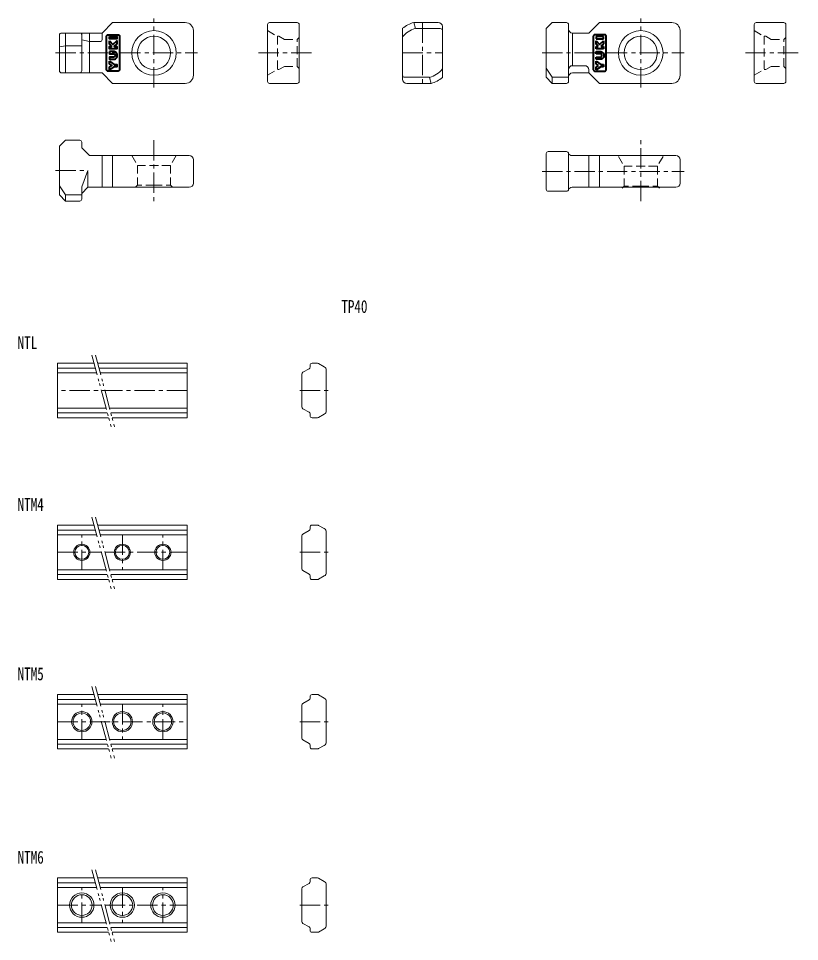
# Model space of a CAD drawing. Units: millimetres on the paper. Extents: x -598 to 1503, y -396 to 443.
# Drawn here: x 135.9 to 328.5, y 25.5 to 253 of the extents above; entities that cross this region are included whole.
import ezdxf
from ezdxf.enums import TextEntityAlignment as Align

# ---------------------------------------------------------------- set-up
doc = ezdxf.new("R2010")
doc.units = ezdxf.units.MM
for name, pattern in [('CHAIN1', [8, 5, -1, 1, -1]), ('DASHED2', [3, 2, -1]), ('DOUBLE_CHAIN1', [8.8, 5, -1, 0.6, -0.6, 0.6, -1])]:
    doc.linetypes.add(name, pattern=pattern)
doc.layers.add('0-0', color=7, linetype='Continuous', lineweight=18)
doc.layers.add('0-1', color=4, linetype='CHAIN1', lineweight=18)
doc.styles.add('ＭＳ ゴシック', font='')
doc.styles.get('ＭＳ ゴシック').set_extended_font_data('MS Gothic')

msp = doc.modelspace()

# ---------------------------------------------------------------- linework, layer by layer
at = {"layer": '0-0'}
for p, q in [((197.295, 237.5), (197.295, 251.5)), ((204.595, 252), (197.795, 252)), ((205.095, 237.5), (205.095, 251.5)), ((230.6, 238), (230.6, 250.569)), ((239.9, 250.5), (233.782, 250.5)), ((240.4, 251), (240.4, 238.431)), ((267.503, 252), (266.003, 250.5)), ((266.003, 250.5), (266.003, 238.5)), ((271.003, 252), (267.503, 252)), ((271.503, 237.5), (271.503, 251.5)), ((279.103, 252), (276.503, 249.4)), ((297.003, 252), (279.103, 252)), ((317.295, 237.5), (317.295, 251.5)), ((324.595, 252), (317.795, 252)), ((325.095, 237.5), (325.095, 251.5)), ((146.003, 240.1), (146.003, 248.9)), ((147.503, 249.4), (147.503, 239.6)), ((151.503, 240.1), (151.503, 249.4)), ((153.403, 239.6), (153.403, 249.195)), ((156.503, 247.787), (156.503, 249.4)), ((179.003, 250), (179.003, 239)), ((272.503, 249.4), (272.503, 241.365)), ((276.503, 249.4), (272.503, 249.4)), ((299.003, 239), (299.003, 250)), ((272.503, 241.365), (275.492, 241.365)), ((267.503, 238.506), (266.003, 240.727)), ((276.503, 239.6), (272.503, 239.6)), ((276.492, 240.365), (276.492, 239.6)), ((276.503, 239.6), (279.103, 237)), ((204.595, 237), (197.795, 237)), ((231.1, 238.5), (237.214, 238.5)), ((231.6, 237), (237.642, 237)), ((237.642, 237), (237.227, 238.454)), ((266.003, 238.5), (267.503, 237)), ((267.503, 238.506), (271.482, 238.506)), ((267.503, 237), (267.503, 238.506)), ((271.003, 237), (267.503, 237)), ((279.103, 237), (297.003, 237)), ((324.595, 237), (317.795, 237)), ((156.503, 219.2), (156.503, 211.4)), ((159.103, 211.41), (159.103, 219.201)), ((266.003, 219.7), (266.003, 210.9)), ((271.003, 220.2), (266.503, 220.2)), ((271.503, 210.9), (271.503, 219.7)), ((298.003, 219.2), (272.417, 219.2)), ((276.503, 211.4), (276.503, 219.2)), ((279.103, 219.201), (279.103, 211.41)), ((179.003, 218.2), (179.003, 212.4)), ((299.003, 218.2), (299.003, 212.4)), ((153.003, 211.4), (153.003, 215.312)), ((147.503, 209.506), (147.503, 208)), ((266.503, 210.4), (271.003, 210.4)), ((298.003, 211.4), (272.417, 211.4)), ((154.526, 168.023), (145.5, 168.023)), ((145.5, 168.023), (145.5, 154.623)), ((145.5, 166.823), (154.848, 166.823)), ((177.5, 168.023), (155.396, 168.023)), ((155.718, 166.823), (177.5, 166.823)), ((177.5, 154.623), (177.5, 168.023)), ((206.029, 165.812), (207.529, 166.678)), ((207.779, 167.111), (207.779, 167.523)), ((208.279, 168.023), (209.645, 168.023)), ((209.895, 167.956), (211.279, 167.156)), ((211.779, 166.29), (211.779, 156.355)), ((155.157, 165.668), (145.5, 165.668)), ((177.5, 165.668), (156.027, 165.668)), ((205.779, 157.266), (205.779, 165.379)), ((157.486, 156.977), (145.5, 156.977)), ((177.5, 156.977), (158.356, 156.977)), ((145.5, 155.823), (157.795, 155.823)), ((158.665, 155.823), (177.5, 155.823)), ((207.529, 155.967), (206.029, 156.833)), ((207.779, 155.123), (207.779, 155.534)), ((211.279, 155.489), (209.895, 154.69)), ((145.5, 154.623), (158.117, 154.623)), ((158.987, 154.623), (177.5, 154.623)), ((209.645, 154.623), (208.279, 154.623)), ((154.526, 128.141), (145.5, 128.141)), ((145.5, 128.141), (145.5, 114.741)), ((177.5, 128.141), (155.396, 128.141)), ((177.5, 114.741), (177.5, 128.141)), ((207.779, 127.23), (207.779, 127.641)), ((208.279, 128.141), (209.645, 128.141)), ((209.895, 128.074), (211.279, 127.275)), ((145.5, 126.941), (154.848, 126.941)), ((155.157, 125.787), (145.5, 125.787)), ((155.718, 126.941), (177.5, 126.941)), ((177.5, 125.787), (156.027, 125.787)), ((205.779, 117.385), (205.779, 125.498)), ((206.029, 125.931), (207.529, 126.797)), ((211.779, 126.409), (211.779, 116.473)), ((157.486, 117.096), (145.5, 117.096)), ((177.5, 117.096), (158.356, 117.096)), ((207.529, 116.086), (206.029, 116.952)), ((145.5, 115.941), (157.795, 115.941)), ((145.5, 114.741), (158.117, 114.741)), ((158.665, 115.941), (177.5, 115.941)), ((158.987, 114.741), (177.5, 114.741)), ((207.779, 115.241), (207.779, 115.653)), ((209.645, 114.741), (208.279, 114.741)), ((211.279, 115.607), (209.895, 114.808)), ((145.5, 86.399), (145.5, 72.999)), ((154.526, 86.399), (145.5, 86.399)), ((145.5, 85.199), (154.848, 85.199)), ((177.5, 86.399), (155.396, 86.399)), ((155.718, 85.199), (177.5, 85.199)), ((177.5, 72.999), (177.5, 86.399)), ((206.029, 84.188), (207.529, 85.054)), ((207.779, 85.487), (207.779, 85.899)), ((208.279, 86.399), (209.645, 86.399)), ((209.895, 86.332), (211.279, 85.533)), ((211.779, 84.667), (211.779, 74.731)), ((155.157, 84.044), (145.5, 84.044)), ((177.5, 84.044), (156.027, 84.044)), ((205.779, 75.642), (205.779, 83.755)), ((157.486, 75.354), (145.5, 75.354)), ((177.5, 75.354), (158.356, 75.354)), ((207.529, 74.343), (206.029, 75.209)), ((145.5, 74.199), (157.795, 74.199)), ((145.5, 72.999), (158.117, 72.999)), ((158.665, 74.199), (177.5, 74.199)), ((158.987, 72.999), (177.5, 72.999)), ((207.779, 73.499), (207.779, 73.91)), ((209.645, 72.999), (208.279, 72.999)), ((211.279, 73.865), (209.895, 73.066)), ((145.5, 41.2), (145.5, 27.8)), ((154.526, 41.2), (145.5, 41.2)), ((177.5, 41.2), (155.396, 41.2)), ((177.5, 27.8), (177.5, 41.2)), ((208.279, 41.2), (209.645, 41.2)), ((209.895, 41.133), (211.279, 40.334)), ((145.5, 40), (154.848, 40)), ((155.157, 38.845), (145.5, 38.845)), ((155.718, 40), (177.5, 40)), ((177.5, 38.845), (156.027, 38.845)), ((206.029, 38.99), (207.529, 39.856)), ((207.779, 40.289), (207.779, 40.7)), ((211.779, 39.468), (211.779, 29.532)), ((205.779, 30.443), (205.779, 38.557)), ((157.486, 30.155), (145.5, 30.155)), ((177.5, 30.155), (158.356, 30.155)), ((207.529, 29.144), (206.029, 30.01)), ((145.5, 29), (157.795, 29)), ((145.5, 27.8), (158.117, 27.8)), ((158.665, 29), (177.5, 29)), ((158.987, 27.8), (177.5, 27.8)), ((207.779, 28.3), (207.779, 28.711)), ((209.645, 27.8), (208.279, 27.8)), ((211.279, 28.666), (209.895, 27.867))]:
    msp.add_line(p, q, dxfattribs=at)
at = {"layer": '0-0', "lineweight": 40}
for p, q in [((157.615, 240.45), (157.615, 248.55)), ((158.015, 249), (160.415, 249)), ((160.815, 248.55), (160.815, 240.45)), ((277.621, 248.628), (277.615, 248.55)), ((277.615, 248.55), (277.615, 240.45)), ((277.639, 248.704), (277.621, 248.628)), ((277.668, 248.775), (277.639, 248.704)), ((277.708, 248.839), (277.668, 248.775)), ((277.758, 248.895), (277.708, 248.839)), ((277.815, 248.94), (277.758, 248.895)), ((277.878, 248.973), (277.815, 248.94)), ((277.945, 248.993), (277.878, 248.973)), ((278.015, 249), (277.945, 248.993)), ((280.415, 249), (278.015, 249)), ((278.351, 248.535), (278.351, 247.99)), ((280.149, 248.535), (278.351, 248.535)), ((278.351, 247.99), (280.149, 247.99)), ((280.149, 247.99), (280.149, 248.535)), ((280.484, 248.993), (280.415, 249)), ((280.552, 248.973), (280.484, 248.993)), ((280.615, 248.94), (280.552, 248.973)), ((280.672, 248.895), (280.615, 248.94)), ((280.721, 248.839), (280.672, 248.895)), ((280.761, 248.775), (280.721, 248.839)), ((280.791, 248.704), (280.761, 248.775)), ((280.809, 248.628), (280.791, 248.704)), ((280.815, 248.55), (280.809, 248.628)), ((280.815, 240.45), (280.815, 248.55)), ((278.351, 247.467), (279.144, 246.593)), ((278.351, 246.649), (278.351, 247.467)), ((278.848, 246.1), (278.351, 246.649)), ((278.351, 246.1), (278.848, 246.1)), ((278.351, 245.555), (278.351, 246.1)), ((279.144, 246.593), (280.149, 247.467)), ((280.149, 246.74), (279.512, 246.186)), ((279.512, 246.186), (279.59, 246.1)), ((279.59, 246.1), (280.146, 246.1)), ((280.146, 246.1), (280.146, 245.555)), ((280.149, 247.467), (280.149, 246.74)), ((159.335, 244.85), (158.351, 244.85)), ((280.146, 245.555), (278.351, 245.555)), ((278.351, 244.85), (279.335, 244.85)), ((278.351, 244.305), (278.351, 244.85)), ((279.335, 244.305), (278.351, 244.305)), ((278.351, 243.483), (279.335, 243.483)), ((278.351, 242.938), (278.351, 243.483)), ((279.335, 244.85), (279.494, 244.835)), ((279.408, 244.299), (279.335, 244.305)), ((279.335, 243.484), (279.408, 243.49)), ((279.478, 244.28), (279.408, 244.299)), ((279.408, 243.49), (279.478, 243.508)), ((279.544, 244.25), (279.478, 244.28)), ((279.478, 243.508), (279.544, 243.539)), ((279.494, 244.835), (279.648, 244.792)), ((279.603, 244.209), (279.544, 244.25)), ((279.544, 243.539), (279.603, 243.58)), ((279.655, 244.158), (279.603, 244.209)), ((279.603, 243.58), (279.655, 243.63)), ((279.648, 244.792), (279.792, 244.722)), ((279.697, 244.1), (279.655, 244.158)), ((279.655, 243.63), (279.697, 243.689)), ((279.727, 244.035), (279.697, 244.1)), ((279.697, 243.689), (279.727, 243.754)), ((279.746, 243.966), (279.727, 244.035)), ((279.727, 243.754), (279.746, 243.823)), ((279.753, 243.894), (279.746, 243.966)), ((279.746, 243.823), (279.753, 243.894)), ((279.792, 244.722), (279.923, 244.626)), ((279.923, 244.626), (280.036, 244.508)), ((280.036, 244.508), (280.127, 244.372)), ((280.127, 243.417), (280.036, 243.28)), ((280.127, 244.372), (280.195, 244.221)), ((280.195, 243.568), (280.127, 243.417)), ((280.195, 244.221), (280.236, 244.06)), ((280.236, 243.728), (280.195, 243.568)), ((280.236, 244.06), (280.25, 243.894)), ((280.25, 243.894), (280.236, 243.728)), ((278.325, 242.462), (279.495, 241.647)), ((278.325, 241.794), (278.325, 242.462)), ((278.899, 241.395), (278.325, 241.794)), ((278.325, 240.995), (278.899, 241.395)), ((279.335, 242.938), (278.351, 242.938)), ((279.494, 242.953), (279.335, 242.939)), ((279.648, 242.997), (279.494, 242.953)), ((279.495, 241.647), (280.123, 241.647)), ((279.792, 243.067), (279.648, 242.997)), ((279.923, 243.162), (279.792, 243.067)), ((280.036, 243.28), (279.923, 243.162)), ((280.123, 241.647), (280.123, 241.101)), ((160.415, 240), (158.015, 240)), ((277.615, 240.45), (277.621, 240.372)), ((277.621, 240.372), (277.639, 240.296)), ((277.639, 240.296), (277.668, 240.225)), ((277.668, 240.225), (277.708, 240.161)), ((277.708, 240.161), (277.758, 240.105)), ((277.758, 240.105), (277.815, 240.06)), ((277.815, 240.06), (277.878, 240.027)), ((277.878, 240.027), (277.945, 240.007)), ((277.945, 240.007), (278.015, 240)), ((278.015, 240), (280.415, 240)), ((279.437, 241.101), (278.325, 240.327)), ((278.325, 240.327), (278.325, 240.995)), ((280.123, 241.101), (279.437, 241.101)), ((280.415, 240), (280.484, 240.007)), ((280.484, 240.007), (280.552, 240.027)), ((280.552, 240.027), (280.615, 240.06)), ((280.615, 240.06), (280.672, 240.105)), ((280.672, 240.105), (280.721, 240.161)), ((280.721, 240.161), (280.761, 240.225)), ((280.761, 240.225), (280.791, 240.296)), ((280.791, 240.296), (280.809, 240.372)), ((280.809, 240.372), (280.815, 240.45))]:
    msp.add_line(p, q, dxfattribs=at)
at = {"layer": '0-0', "color": 4, "linetype": 'DOUBLE_CHAIN1'}
for p, q in [((154, 169.986), (158.726, 152.35)), ((154.87, 169.986), (159.596, 152.35)), ((154, 130.104), (158.726, 112.469)), ((154.87, 130.104), (159.596, 112.469)), ((154, 88.362), (158.726, 70.726)), ((154.87, 88.362), (159.596, 70.726)), ((154, 43.163), (158.726, 25.528)), ((154.87, 43.163), (159.596, 25.528))]:
    msp.add_line(p, q, dxfattribs=at)
at = {"layer": '0-0'}
for points in [[(146.503, 249.4), (156.503, 249.4), (159.103, 252), (177.003, 252)], [(239.4, 252), (233.358, 252), (233.782, 250.5)], [(151.503, 246.295), (147.503, 246.295), (146.003, 245.974)], [(151.503, 247.757), (153.403, 247.287), (156.003, 247.287)], [(177.003, 237), (159.103, 237), (156.503, 239.6), (146.503, 239.6)], [(146.003, 209.5), (146.003, 221.5), (147.503, 223), (151.003, 223)], [(151.503, 222.5), (151.503, 221.1), (153.403, 219.2), (178.003, 219.2)], [(152.968, 215.502), (151.503, 211.54), (151.503, 208.5)], [(151.482, 209.506), (147.503, 209.506), (146.003, 211.727)], [(151.003, 208), (147.503, 208), (146.003, 209.5)], [(178.003, 211.4), (153.003, 211.4), (151.503, 209.9)]]:
    msp.add_lwpolyline(points, dxfattribs=at)
at = {"layer": '0-0', "lineweight": 40}
for points in [[(157.615, 248.55), (157.621, 248.628), (157.639, 248.704), (157.668, 248.775), (157.708, 248.839), (157.758, 248.895)], [(157.758, 248.895), (157.815, 248.94), (157.878, 248.973), (157.945, 248.993), (158.015, 249)], [(160.415, 249), (160.484, 248.993), (160.552, 248.973), (160.615, 248.94), (160.672, 248.895), (160.721, 248.839), (160.761, 248.775), (160.791, 248.704), (160.809, 248.628), (160.815, 248.55)], [(158.351, 244.85), (158.351, 244.305), (159.335, 244.305)], [(159.335, 243.483), (158.351, 243.483), (158.351, 242.938), (159.335, 242.938)], [(159.335, 242.939), (159.494, 242.953), (159.648, 242.996), (159.793, 243.067), (159.923, 243.162), (160.036, 243.28), (160.127, 243.417), (160.195, 243.568), (160.236, 243.728), (160.25, 243.894), (160.236, 244.06), (160.195, 244.221), (160.127, 244.372), (160.036, 244.508), (159.923, 244.626), (159.793, 244.722), (159.648, 244.792), (159.494, 244.835), (159.335, 244.85)], [(159.335, 244.305), (159.408, 244.299), (159.478, 244.28), (159.544, 244.25), (159.604, 244.209), (159.655, 244.158), (159.697, 244.1), (159.727, 244.035), (159.746, 243.966), (159.753, 243.894), (159.746, 243.823), (159.727, 243.754), (159.697, 243.689), (159.655, 243.63), (159.604, 243.58), (159.544, 243.539), (159.478, 243.508), (159.408, 243.49), (159.335, 243.484)], [(158.015, 240), (157.945, 240.007), (157.878, 240.027), (157.815, 240.06), (157.758, 240.105), (157.708, 240.161), (157.668, 240.225), (157.639, 240.296), (157.621, 240.372), (157.615, 240.45)], [(160.815, 240.45), (160.809, 240.372), (160.791, 240.296), (160.761, 240.225), (160.721, 240.161), (160.672, 240.105), (160.615, 240.06), (160.552, 240.027), (160.484, 240.007), (160.415, 240)]]:
    msp.add_lwpolyline(points, dxfattribs=at)
for points in [[(158.351, 248.535), (160.149, 248.535), (160.149, 247.99), (158.351, 247.99)], [(158.351, 247.467), (159.144, 246.593), (160.149, 247.467), (160.149, 246.74), (159.512, 246.186), (159.59, 246.1), (160.146, 246.1), (160.146, 245.555), (158.351, 245.555), (158.351, 246.1), (158.848, 246.1), (158.351, 246.649)], [(158.325, 242.462), (159.496, 241.647), (160.123, 241.647), (160.123, 241.101), (159.437, 241.101), (158.325, 240.327), (158.325, 240.995), (158.899, 241.395), (158.325, 241.794)]]:
    msp.add_lwpolyline(points, close=True, dxfattribs=at)
at = {"layer": '0-0'}
for centre, radius in [((169.303, 244.5), 5.5), ((169.303, 244.5), 4.1), ((289.303, 244.5), 5.5), ((289.303, 244.5), 4.1), ((151.5, 121.441), 1.7), ((161.5, 121.441), 1.7), ((171.5, 121.441), 1.7), ((151.5, 79.699), 2.15), ((161.5, 79.699), 2.15), ((171.5, 79.699), 2.15), ((151.5, 34.5), 2.55), ((161.5, 34.5), 2.55), ((171.5, 34.5), 2.55)]:
    msp.add_circle(centre, radius, dxfattribs=at)
at = {"layer": '0-0', "color": 4}
for centre, radius in [((151.5, 121.441), 2), ((161.5, 121.441), 2), ((171.5, 121.441), 2), ((151.5, 79.699), 2.5), ((161.5, 79.699), 2.5), ((171.5, 79.699), 2.5)]:
    msp.add_circle(centre, radius, dxfattribs=at)
at = {"layer": '0-0'}
for centre, radius, start, end in [((177.003, 250), 2, 0, 90), ((197.795, 251.5), 0.5, 90, 180), ((204.595, 251.5), 0.5, 0, 90), ((235.5, 244.5), 7.8, 105.94234, 128.91782), ((235.5, 244.5), 6.288, 107.40048, 141.19603), ((239.4, 251), 1, 0, 90), ((239.9, 250), 0.5, 0, 90), ((271.003, 251.5), 0.5, 0, 90), ((272.503, 250.4), 1, 180, 270), ((297.003, 250), 2, 0, 90), ((317.795, 251.5), 0.5, 90, 180), ((324.595, 251.5), 0.5, 0, 90), ((146.503, 248.9), 0.5, 90, 180), ((151.003, 248.9), 0.5, 0, 90), ((156.003, 247.787), 0.5, 270, 0), ((272.503, 240.365), 1, 90, 180), ((275.492, 240.365), 1, 0, 90), ((146.503, 240.1), 0.5, 180, 270), ((151.003, 240.1), 0.5, 270, 0), ((177.003, 239), 2, 270, 0), ((231.1, 239), 0.5, 180, 270), ((235.5, 244.5), 6.288, 285.94232, 321.19603), ((272.503, 238.6), 1, 90, 180), ((297.003, 239), 2, 270, 0), ((197.795, 237.5), 0.5, 180, 270), ((204.595, 237.5), 0.5, 270, 0), ((231.6, 238), 1, 180, 270), ((235.5, 244.5), 7.8, 285.9424, 308.91782), ((271.003, 237.5), 0.5, 270, 0), ((317.795, 237.5), 0.5, 180, 270), ((324.595, 237.5), 0.5, 270, 0), ((151.003, 222.5), 0.5, 0, 90), ((178.003, 218.2), 1, 0, 90), ((266.503, 219.7), 0.5, 90, 180), ((271.003, 219.7), 0.5, 0, 90), ((272.417, 220.2), 1, 199.47082, 270), ((298.003, 218.2), 1, 0, 90), ((178.003, 212.4), 1, 270, 0), ((298.003, 212.4), 1, 270, 0), ((266.503, 210.9), 0.5, 180, 270), ((271.003, 210.9), 0.5, 270, 0), ((272.417, 210.4), 1, 90, 160.52917), ((151.003, 208.5), 0.5, 270, 0), ((207.279, 167.111), 0.5, 300, 0), ((208.279, 167.523), 0.5, 90, 180), ((209.645, 167.523), 0.5, 60, 90), ((210.779, 166.29), 1, 0, 60), ((206.279, 165.379), 0.5, 120, 180), ((206.279, 157.266), 0.5, 180, 240), ((207.279, 155.534), 0.5, 0, 60), ((208.279, 155.123), 0.5, 180, 270), ((209.645, 155.123), 0.5, 270, 300), ((210.779, 156.355), 1, 300, 0), ((208.279, 127.641), 0.5, 90, 180), ((209.645, 127.641), 0.5, 60, 90), ((206.279, 125.498), 0.5, 120, 180), ((207.279, 127.23), 0.5, 300, 0), ((210.779, 126.409), 1, 0, 60), ((206.279, 117.385), 0.5, 180, 240), ((207.279, 115.653), 0.5, 0, 60), ((210.779, 116.473), 1, 300, 0), ((208.279, 115.241), 0.5, 180, 270), ((209.645, 115.241), 0.5, 270, 300), ((206.279, 83.755), 0.5, 120, 180), ((207.279, 85.487), 0.5, 300, 0), ((208.279, 85.899), 0.5, 90, 180), ((209.645, 85.899), 0.5, 60, 90), ((210.779, 84.667), 1, 0, 60), ((206.279, 75.642), 0.5, 180, 240), ((207.279, 73.91), 0.5, 0, 60), ((208.279, 73.499), 0.5, 180, 270), ((209.645, 73.499), 0.5, 270, 300), ((210.779, 74.731), 1, 300, 0), ((208.279, 40.7), 0.5, 90, 180), ((209.645, 40.7), 0.5, 60, 90), ((206.279, 38.557), 0.5, 120, 180), ((207.279, 40.289), 0.5, 300, 0), ((210.779, 39.468), 1, 0, 60), ((206.279, 30.443), 0.5, 180, 240), ((207.279, 28.711), 0.5, 0, 60), ((208.279, 28.3), 0.5, 180, 270), ((209.645, 28.3), 0.5, 270, 300), ((210.779, 29.532), 1, 300, 0)]:
    msp.add_arc(centre, radius, start, end, dxfattribs=at)
at = {"layer": '0-1'}
for p, q in [((169.303, 236), (169.303, 253)), ((289.303, 236), (289.303, 253)), ((235.5, 252), (235.5, 237)), ((145.003, 244.5), (180.003, 244.5)), ((195.101, 244.5), (208.466, 244.5)), ((230.6, 244.5), (240.4, 244.5)), ((265.003, 244.5), (300.003, 244.5)), ((315.101, 244.5), (328.466, 244.5)), ((169.303, 223), (169.303, 208)), ((289.303, 208), (289.303, 223)), ((145.003, 215.5), (152.917, 215.5)), ((265.003, 215.3), (300.003, 215.3)), ((177.5, 161.323), (145.5, 161.323)), ((205.253, 161.323), (212.428, 161.323)), ((151.5, 117.096), (151.5, 125.787)), ((161.5, 125.787), (161.5, 117.096)), ((171.5, 117.096), (171.5, 125.787)), ((145.5, 121.441), (156.322, 121.441)), ((157.192, 121.441), (177.5, 121.441)), ((205.253, 121.441), (212.428, 121.441)), ((151.5, 75.354), (151.5, 84.044)), ((161.5, 84.044), (161.5, 75.354)), ((171.5, 75.354), (171.5, 84.044)), ((145.5, 79.699), (177.5, 79.699)), ((205.253, 79.699), (212.428, 79.699)), ((151.5, 30.155), (151.5, 38.845)), ((161.5, 38.845), (161.5, 30.155)), ((171.5, 30.155), (171.5, 38.845)), ((145.5, 34.5), (156.322, 34.5)), ((157.192, 34.5), (177.5, 34.5)), ((205.253, 34.5), (212.428, 34.5))]:
    msp.add_line(p, q, dxfattribs=at)
at = {"layer": '0-1', "linetype": 'DASHED2'}
for p, q in [((197.295, 250), (199.72, 248.6)), ((199.72, 248.6), (199.72, 240.4)), ((199.72, 248.6), (200.12, 248.6)), ((317.295, 250), (319.72, 248.6)), ((319.72, 248.6), (320.12, 248.6)), ((319.72, 248.6), (319.72, 240.4)), ((320.12, 248.6), (321.506, 247.8)), ((324.595, 247.8), (325.095, 248.3)), ((321.506, 247.8), (324.595, 247.8)), ((324.595, 241.2), (324.595, 247.8)), ((204.595, 241.2), (205.095, 240.7)), ((320.12, 240.4), (321.506, 241.2)), ((321.506, 241.2), (324.595, 241.2)), ((324.595, 241.2), (325.095, 240.7)), ((197.295, 239), (199.72, 240.4)), ((199.72, 240.4), (200.12, 240.4)), ((317.295, 239), (319.72, 240.4)), ((319.72, 240.4), (320.12, 240.4)), ((174.803, 219.2), (173.403, 216.775)), ((283.803, 219), (285.203, 216.575)), ((294.803, 219), (293.403, 216.575)), ((165.203, 216.775), (165.203, 211.9)), ((173.403, 216.775), (169.303, 216.775)), ((173.403, 216.775), (173.403, 211.9)), ((285.203, 216.575), (293.403, 216.575)), ((293.403, 216.575), (289.303, 216.575)), ((165.203, 211.9), (164.703, 211.4)), ((169.303, 211.9), (165.203, 211.9)), ((169.303, 211.9), (173.403, 211.9)), ((173.403, 211.9), (173.903, 211.4)), ((289.303, 211.7), (285.203, 211.7)), ((289.303, 211.7), (293.403, 211.7))]:
    msp.add_line(p, q, dxfattribs=at)
for points in [[(200.12, 248.6), (201.506, 247.8), (204.595, 247.8)], [(204.595, 241.2), (204.595, 247.8), (205.095, 248.3)], [(200.12, 240.4), (201.506, 241.2), (204.595, 241.2)], [(163.803, 219.2), (165.203, 216.775), (173.403, 216.775)], [(285.203, 216.575), (285.203, 211.7), (284.703, 211.2)], [(293.403, 216.575), (293.403, 211.7), (293.903, 211.2)]]:
    msp.add_lwpolyline(points, dxfattribs=at)
at = {"layer": '0-1', "linetype": 'Continuous'}
for centre in [(151.5, 34.5), (161.5, 34.5), (171.5, 34.5)]:
    msp.add_circle(centre, 3, dxfattribs=at)

# ---------------------------------------------------------------- texts
at = {"layer": '0-0', "style": 'ＭＳ ゴシック', "width": 0.75}
for s, p in [('TP40', (215.5, 179.5)), ('NTL', (135.684, 170.598)), ('NTM4', (135.684, 130.716)), ('NTM5', (135.684, 88.974)), ('NTM6', (135.684, 43.775))]:
    msp.add_text(s, height=3.152, dxfattribs=at).set_placement(p, align=Align.BOTTOM_LEFT)

doc.saveas('drawing.dxf')
